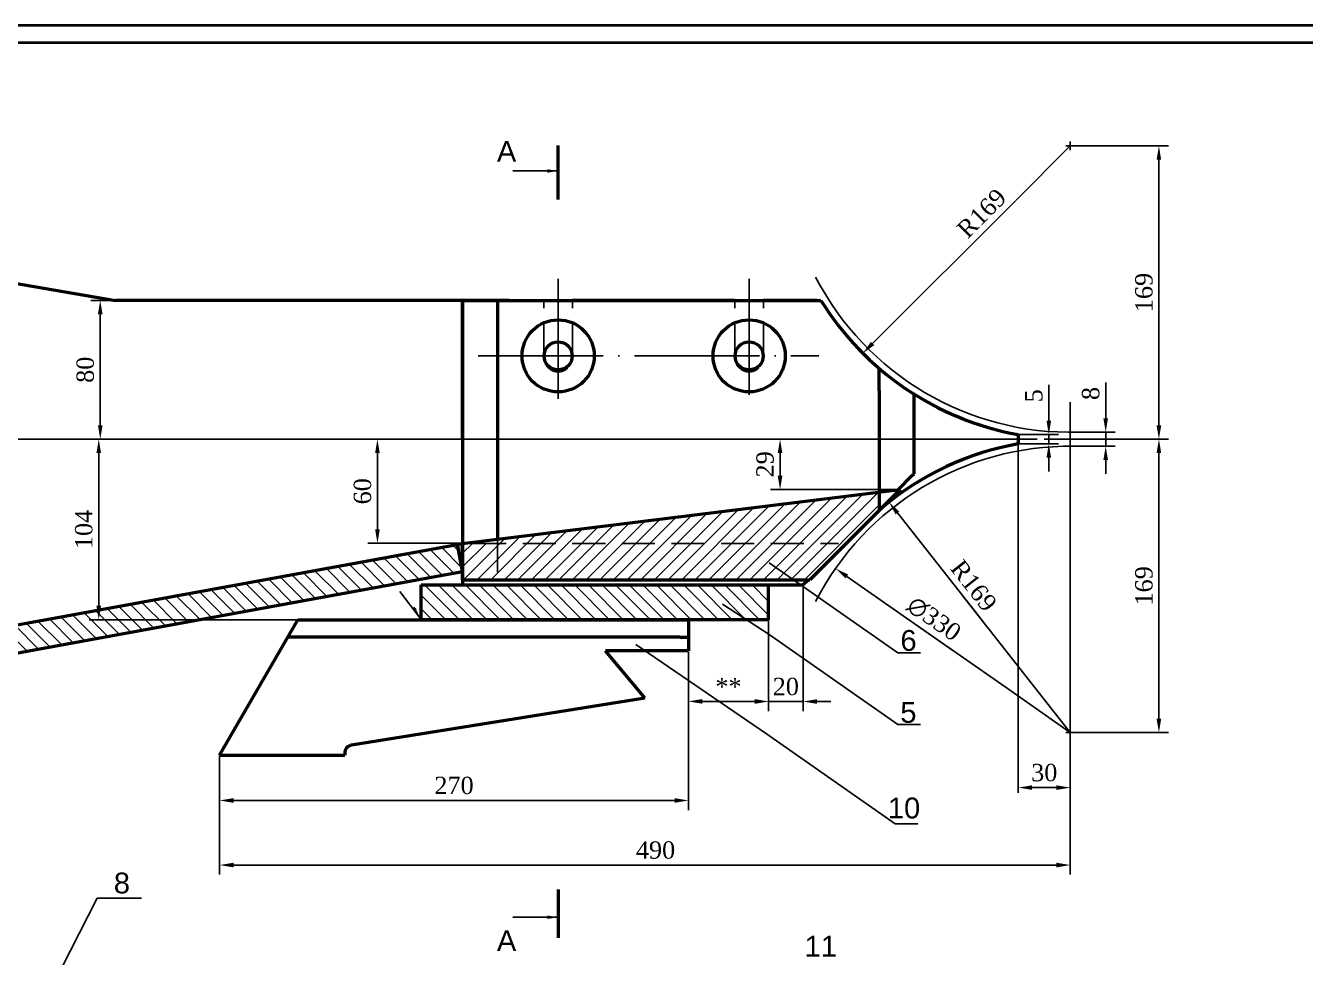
# Model space of a CAD drawing. Header units: millimetres. Extents: x -954 to 34898, y -2134 to 12006.
# Drawn here: x 20434 to 21171, y 6814 to 7351 of the extents above; entities that cross this region are included whole.
import ezdxf

# ---------------------------------------------------------------- set-up
doc = ezdxf.new("R2010")
doc.units = ezdxf.units.MM
doc.header["$LTSCALE"] = 3
doc.linetypes.add('ACAD_ISO04W100', pattern=[30, 24, -3, 0, -3])
doc.linetypes.add('DASHED2', pattern=[9.525, 6.35, -3.175])
for name, color, linetype, lineweight in [('контурная', 7, 'Continuous', 50), ('невидимые', 7, 'DASHED2', 25), ('осевые', 1, 'ACAD_ISO04W100', 25), ('основная', 7, 'Continuous', 40), ('размерные', 7, 'Continuous', 25)]:
    doc.layers.add(name, color=color, linetype=linetype, lineweight=lineweight)
doc.styles.add('s2.5v4', font='times.ttf', dxfattribs={"height": 10})
doc.styles.add('s2v4', font='arial.ttf', dxfattribs={"height": 8})
doc.styles.get("Standard").update_dxf_attribs({"font": 'arial.ttf'})
doc.dimstyles.new('s2.5v4', dxfattribs={"dimtxt": 10, "dimasz": 8, "dimexe": 5.5, "dimexo": 0.5, "dimgap": 3.5, "dimtad": 1, "dimdec": 0, "dimtxsty": 's2.5v4', "dimcen": 2.5, "dimclrd": 256, "dimclre": 1, "dimclrt": 256, "dimadec": 0, "dimazin": 0, "dimtfac": 1, "dimtdec": 0, "dimtmove": 0, "dimatfit": 3, "dimfxl": 1, "dimlwd": -1, "dimlwe": -1, "dimarcsym": 0})
doc.dimstyles.new('s2v4', dxfattribs={"dimtxt": 8, "dimasz": 6, "dimexe": 3, "dimexo": 0, "dimgap": 1.5, "dimtad": 1, "dimtxsty": 'Standard', "dimcen": 2.5, "dimadec": 0, "dimazin": 0, "dimtfac": 1, "dimtmove": 0, "dimatfit": 3, "dimfxl": 1, "dimarcsym": 0})
pattern_1 = [(135, (19609.129, 3219.8846), (-3.928862, -3.928862), [])]

# ---------------------------------------------------------------- blocks, each defined once
blk = doc.blocks.new('*D1209')
at = {"layer": 'Defpoints', "color": 0, "transparency": 16777216}
for p in [(20926.08, 7112.76), (20476.47, 7008.76), (20816.13, 7008.76)]:
    blk.add_point(p, dxfattribs=at)
at = {"layer": 'размерные', "color": 1, "transparency": 16777216}
for p, q in [((20925.58, 7112.76), (20470.97, 7112.76)), ((20815.63, 7008.76), (20470.97, 7008.76))]:
    blk.add_line(p, q, dxfattribs=at)
at = {"layer": 'размерные', "transparency": 16777216}
blk.add_line((20476.47, 7104.76), (20476.47, 7016.76), dxfattribs=at)
for points in [[(20475.14, 7104.76), (20477.8, 7104.76), (20476.47, 7112.76)], [(20475.14, 7016.76), (20477.8, 7016.76), (20476.47, 7008.76)]]:
    blk.add_solid(points, dxfattribs=at)
at = {"layer": 'размерные', "transparency": 16777216, "insert": (20467.88, 7060.76), "char_height": 10, "attachment_point": 5, "rotation": 90, "style": 's2.5v4'}
blk.add_mtext('104', dxfattribs=at)
blk = doc.blocks.new('*D1210')
at = {"layer": 'Defpoints', "color": 0, "transparency": 16777216}
for p in [(20882.23, 7028.76), (20862.23, 7008.76), (20862.23, 6961.62)]:
    blk.add_point(p, dxfattribs=at)
at = {"layer": 'размерные', "color": 1, "transparency": 16777216}
for p, q in [((20882.23, 7028.26), (20882.23, 6956.12)), ((20862.23, 7008.26), (20862.23, 6956.12))]:
    blk.add_line(p, q, dxfattribs=at)
at = {"layer": 'размерные', "transparency": 16777216}
for p, q in [((20854.23, 6961.62), (20846.23, 6961.62)), ((20882.23, 6961.62), (20862.23, 6961.62)), ((20890.23, 6961.62), (20898.23, 6961.62))]:
    blk.add_line(p, q, dxfattribs=at)
for points in [[(20854.23, 6962.95), (20854.23, 6960.28), (20862.23, 6961.62)], [(20890.23, 6962.95), (20890.23, 6960.28), (20882.23, 6961.62)]]:
    blk.add_solid(points, dxfattribs=at)
at = {"layer": 'размерные', "transparency": 16777216, "insert": (20872.23, 6970.2), "char_height": 10, "attachment_point": 5, "style": 's2.5v4'}
blk.add_mtext('20', dxfattribs=at)
blk = doc.blocks.new('*D1213')
at = {"layer": 'Defpoints', "color": 0, "transparency": 16777216}
for p in [(20868.9, 7112.76), (20946.08, 7112.76), (20938.08, 7083.76)]:
    blk.add_point(p, dxfattribs=at)
at = {"layer": 'размерные', "color": 1, "transparency": 16777216}
for p, q in [((20945.58, 7112.76), (20863.4, 7112.76)), ((20937.58, 7083.76), (20863.4, 7083.76))]:
    blk.add_line(p, q, dxfattribs=at)
at = {"layer": 'размерные', "transparency": 16777216}
blk.add_line((20868.9, 7091.76), (20868.9, 7104.76), dxfattribs=at)
for points in [[(20867.56, 7104.76), (20870.23, 7104.76), (20868.9, 7112.76)], [(20867.56, 7091.76), (20870.23, 7091.76), (20868.9, 7083.76)]]:
    blk.add_solid(points, dxfattribs=at)
at = {"layer": 'размерные', "transparency": 16777216, "insert": (20860.29, 7098.26), "char_height": 10, "attachment_point": 5, "rotation": 90, "style": 's2.5v4'}
blk.add_mtext('29', dxfattribs=at)
blk = doc.blocks.new('*D1214')
at = {"layer": 'Defpoints', "color": 0, "transparency": 16777216}
for p in [(21006.08, 7115.44), (21023.7, 7115.44), (21006.08, 7110.07)]:
    blk.add_point(p, dxfattribs=at)
at = {"layer": 'размерные', "transparency": 16777216}
for p, q in [((21023.7, 7123.44), (21023.7, 7144.14)), ((21023.7, 7110.07), (21023.7, 7115.44)), ((21023.7, 7102.07), (21023.7, 7094.07))]:
    blk.add_line(p, q, dxfattribs=at)
at = {"layer": 'размерные', "color": 1, "transparency": 16777216}
for p, q in [((21006.58, 7115.44), (21029.2, 7115.44)), ((21006.58, 7110.07), (21029.2, 7110.07))]:
    blk.add_line(p, q, dxfattribs=at)
at = {"layer": 'размерные', "transparency": 16777216}
for points in [[(21022.37, 7123.44), (21025.03, 7123.44), (21023.7, 7115.44)], [(21022.37, 7102.07), (21025.03, 7102.07), (21023.7, 7110.07)]]:
    blk.add_solid(points, dxfattribs=at)
at = {"layer": 'размерные', "transparency": 16777216, "insert": (21015.11, 7137.79), "char_height": 10, "attachment_point": 5, "rotation": 90, "style": 's2.5v4'}
blk.add_mtext('5', dxfattribs=at)
blk = doc.blocks.new('*D1215')
at = {"layer": 'Defpoints', "color": 0, "transparency": 16777216}
for p in [(20931.55, 7076.55), (21036.08, 6943.76)]:
    blk.add_point(p, dxfattribs=at)
at = {"layer": 'размерные', "transparency": 16777216}
blk.add_line((20985.47, 7008.05), (20936.5, 7070.26), dxfattribs=at)
blk.add_solid([(20937.54, 7071.09), (20935.45, 7069.44), (20931.55, 7076.55)], dxfattribs=at)
at = {"layer": 'размерные', "transparency": 16777216, "insert": (20980.44, 7028.35), "char_height": 10, "attachment_point": 5, "rotation": 308.20873, "style": 's2.5v4'}
blk.add_mtext('R169', dxfattribs=at)
blk = doc.blocks.new('*D1216')
at = {"layer": 'Defpoints', "color": 0, "transparency": 16777216}
for p in [(21036.08, 7281.76), (20916.57, 7162.26)]:
    blk.add_point(p, dxfattribs=at)
at = {"layer": 'размерные', "transparency": 16777216}
blk.add_line((21004.62, 7250.3), (20922.23, 7167.92), dxfattribs=at)
blk.add_solid([(20921.28, 7168.86), (20923.17, 7166.98), (20916.57, 7162.26)], dxfattribs=at)
at = {"layer": 'размерные', "transparency": 16777216, "insert": (20985.06, 7242.91), "char_height": 10, "attachment_point": 5, "rotation": 44.9961, "style": 's2.5v4'}
blk.add_mtext('R169', dxfattribs=at)
blk = doc.blocks.new('*D1217')
at = {"layer": 'Defpoints', "color": 0, "transparency": 16777216}
for p in [(20636.99, 7112.76), (20686.08, 7112.76), (20686.08, 7052.76)]:
    blk.add_point(p, dxfattribs=at)
at = {"layer": 'размерные', "color": 1, "transparency": 16777216}
for p, q in [((20685.58, 7112.76), (20631.49, 7112.76)), ((20685.58, 7052.76), (20631.49, 7052.76))]:
    blk.add_line(p, q, dxfattribs=at)
at = {"layer": 'размерные', "transparency": 16777216}
blk.add_line((20636.99, 7060.76), (20636.99, 7104.76), dxfattribs=at)
for points in [[(20635.65, 7104.76), (20638.32, 7104.76), (20636.99, 7112.76)], [(20635.65, 7060.76), (20638.32, 7060.76), (20636.99, 7052.76)]]:
    blk.add_solid(points, dxfattribs=at)
at = {"layer": 'размерные', "transparency": 16777216, "insert": (20628.4, 7082.76), "char_height": 10, "attachment_point": 5, "rotation": 90, "style": 's2.5v4'}
blk.add_mtext('60', dxfattribs=at)
blk = doc.blocks.new('*D1206')
at = {"layer": 'Defpoints', "color": 0, "transparency": 16777216}
for p in [(20900.82, 7038.26), (21171.34, 6849.25)]:
    blk.add_point(p, dxfattribs=at)
at = {"layer": 'размерные', "transparency": 16777216}
blk.add_line((20968.45, 6991.01), (20907.38, 7033.68), dxfattribs=at)
blk.add_solid([(20908.15, 7034.77), (20906.62, 7032.58), (20900.82, 7038.26)], dxfattribs=at)
at = {"layer": 'размерные', "transparency": 16777216, "insert": (20957.56, 7009.25), "char_height": 10, "attachment_point": 5, "rotation": 325.05802, "style": 's2.5v4'}
blk.add_mtext('∅330', dxfattribs=at)
blk = doc.blocks.new('*D1223')
at = {"layer": 'Defpoints', "color": 0, "transparency": 16777216}
for p in [(21036.08, 6943.76), (21006.08, 6912.02), (21006.08, 6908.99)]:
    blk.add_point(p, dxfattribs=at)
at = {"layer": 'размерные', "color": 1, "transparency": 16777216}
for p, q in [((21036.08, 6943.26), (21036.08, 6906.52)), ((21006.08, 6909.49), (21006.08, 6917.52))]:
    blk.add_line(p, q, dxfattribs=at)
at = {"layer": 'размерные', "transparency": 16777216}
blk.add_line((21028.08, 6912.02), (21014.08, 6912.02), dxfattribs=at)
for points in [[(21014.08, 6913.35), (21014.08, 6910.68), (21006.08, 6912.02)], [(21028.08, 6913.35), (21028.08, 6910.68), (21036.08, 6912.02)]]:
    blk.add_solid(points, dxfattribs=at)
at = {"layer": 'размерные', "transparency": 16777216, "insert": (21021.08, 6920.6), "char_height": 10, "attachment_point": 5, "style": 's2.5v4'}
blk.add_mtext('30', dxfattribs=at)
blk = doc.blocks.new('*D1224')
at = {"layer": 'Defpoints', "color": 0, "transparency": 16777216}
for p in [(21036.08, 7116.76), (21056.46, 7116.76), (21036.08, 7108.76)]:
    blk.add_point(p, dxfattribs=at)
at = {"layer": 'размерные', "transparency": 16777216}
for p, q in [((21056.46, 7124.76), (21056.46, 7145.39)), ((21056.46, 7108.76), (21056.46, 7116.76)), ((21056.46, 7100.76), (21056.46, 7092.76))]:
    blk.add_line(p, q, dxfattribs=at)
at = {"layer": 'размерные', "color": 1, "transparency": 16777216}
for p, q in [((21036.58, 7116.76), (21061.96, 7116.76)), ((21036.58, 7108.76), (21061.96, 7108.76))]:
    blk.add_line(p, q, dxfattribs=at)
at = {"layer": 'размерные', "transparency": 16777216}
for points in [[(21055.13, 7124.76), (21057.79, 7124.76), (21056.46, 7116.76)], [(21055.13, 7100.76), (21057.79, 7100.76), (21056.46, 7108.76)]]:
    blk.add_solid(points, dxfattribs=at)
at = {"layer": 'размерные', "transparency": 16777216, "insert": (21047.87, 7139.08), "char_height": 10, "attachment_point": 5, "rotation": 90, "style": 's2.5v4'}
blk.add_mtext('8', dxfattribs=at)
blk = doc.blocks.new('*D1233')
at = {"layer": 'Defpoints', "color": 0, "transparency": 16777216}
for p in [(20862.23, 7008.76), (20816.13, 6990.74), (20816.13, 6961.69)]:
    blk.add_point(p, dxfattribs=at)
at = {"layer": 'размерные', "color": 1, "transparency": 16777216}
for p, q in [((20862.23, 7008.26), (20862.23, 6956.19)), ((20816.13, 6990.24), (20816.13, 6956.19))]:
    blk.add_line(p, q, dxfattribs=at)
at = {"layer": 'размерные', "transparency": 16777216}
blk.add_line((20854.23, 6961.69), (20824.13, 6961.69), dxfattribs=at)
for points in [[(20824.13, 6963.03), (20824.13, 6960.36), (20816.13, 6961.69)], [(20854.23, 6963.03), (20854.23, 6960.36), (20862.23, 6961.69)]]:
    blk.add_solid(points, dxfattribs=at)
at = {"layer": 'размерные', "transparency": 16777216, "insert": (20839.18, 6970.19), "char_height": 10, "attachment_point": 5, "style": 's2.5v4'}
blk.add_mtext('**', dxfattribs=at)
blk = doc.blocks.new('*D1234')
at = {"layer": 'Defpoints', "color": 0, "transparency": 16777216}
for p in [(20546.09, 6930.76), (21036.08, 6912.02), (20546.09, 6867.39)]:
    blk.add_point(p, dxfattribs=at)
at = {"layer": 'размерные', "color": 1, "transparency": 16777216}
for p, q in [((20546.09, 6930.26), (20546.09, 6861.89)), ((21036.08, 6911.52), (21036.08, 6861.89))]:
    blk.add_line(p, q, dxfattribs=at)
at = {"layer": 'размерные', "transparency": 16777216}
blk.add_line((21028.08, 6867.39), (20554.09, 6867.39), dxfattribs=at)
for points in [[(20554.09, 6868.72), (20554.09, 6866.06), (20546.09, 6867.39)], [(21028.08, 6868.72), (21028.08, 6866.06), (21036.08, 6867.39)]]:
    blk.add_solid(points, dxfattribs=at)
at = {"layer": 'размерные', "transparency": 16777216, "insert": (20797.17, 6875.99), "char_height": 10, "attachment_point": 5, "style": 's2.5v4'}
blk.add_mtext('490', dxfattribs=at)
blk = doc.blocks.new('*D1235')
at = {"layer": 'Defpoints', "color": 0, "transparency": 16777216}
for p in [(20816.13, 6990.74), (20546.09, 6930.76), (20546.09, 6904.61)]:
    blk.add_point(p, dxfattribs=at)
at = {"layer": 'размерные', "color": 1, "transparency": 16777216}
for p, q in [((20816.13, 6990.24), (20816.13, 6899.11)), ((20546.09, 6930.26), (20546.09, 6899.11))]:
    blk.add_line(p, q, dxfattribs=at)
at = {"layer": 'размерные', "transparency": 16777216}
blk.add_line((20808.13, 6904.61), (20554.09, 6904.61), dxfattribs=at)
for points in [[(20554.09, 6905.94), (20554.09, 6903.27), (20546.09, 6904.61)], [(20808.13, 6905.94), (20808.13, 6903.27), (20816.13, 6904.61)]]:
    blk.add_solid(points, dxfattribs=at)
at = {"layer": 'размерные', "transparency": 16777216, "insert": (20681.11, 6913.21), "char_height": 10, "attachment_point": 5, "style": 's2.5v4'}
blk.add_mtext('270', dxfattribs=at)
blk = doc.blocks.new('*D1238')
at = {"layer": 'Defpoints', "color": 0, "transparency": 16777216}
for p in [(21020.55, 7112.76), (21036.08, 6943.76), (21087.11, 6943.76)]:
    blk.add_point(p, dxfattribs=at)
at = {"layer": 'размерные', "color": 1, "transparency": 16777216}
for p, q in [((21021.05, 7112.76), (21092.61, 7112.76)), ((21036.58, 6943.76), (21092.61, 6943.76))]:
    blk.add_line(p, q, dxfattribs=at)
at = {"layer": 'размерные', "transparency": 16777216}
blk.add_line((21087.11, 7104.76), (21087.11, 6951.76), dxfattribs=at)
for points in [[(21085.77, 7104.76), (21088.44, 7104.76), (21087.11, 7112.76)], [(21085.77, 6951.76), (21088.44, 6951.76), (21087.11, 6943.76)]]:
    blk.add_solid(points, dxfattribs=at)
at = {"layer": 'размерные', "transparency": 16777216, "insert": (21078.51, 7028.26), "char_height": 10, "attachment_point": 5, "rotation": 90, "style": 's2.5v4'}
blk.add_mtext('169', dxfattribs=at)
blk = doc.blocks.new('*D1239')
at = {"layer": 'Defpoints', "color": 0, "transparency": 16777216}
for p in [(21036.08, 7281.76), (21023.7, 7112.76), (21087.11, 7112.76)]:
    blk.add_point(p, dxfattribs=at)
at = {"layer": 'размерные', "color": 1, "transparency": 16777216}
for p, q in [((21036.58, 7281.76), (21092.61, 7281.76)), ((21024.2, 7112.76), (21092.61, 7112.76))]:
    blk.add_line(p, q, dxfattribs=at)
at = {"layer": 'размерные', "transparency": 16777216}
blk.add_line((21087.11, 7273.76), (21087.11, 7120.76), dxfattribs=at)
for points in [[(21085.77, 7273.76), (21088.44, 7273.76), (21087.11, 7281.76)], [(21085.77, 7120.76), (21088.44, 7120.76), (21087.11, 7112.76)]]:
    blk.add_solid(points, dxfattribs=at)
at = {"layer": 'размерные', "transparency": 16777216, "insert": (21078.51, 7197.26), "char_height": 10, "attachment_point": 5, "rotation": 90, "style": 's2.5v4'}
blk.add_mtext('169', dxfattribs=at)
blk = doc.blocks.new('*D1240')
at = {"layer": 'Defpoints', "color": 0, "transparency": 16777216}
for p in [(20477.33, 7192.76), (20486.08, 7192.76), (20476.47, 7112.76)]:
    blk.add_point(p, dxfattribs=at)
at = {"layer": 'размерные', "color": 1, "transparency": 16777216}
for p, q in [((20485.58, 7192.76), (20471.83, 7192.76)), ((20476.97, 7112.76), (20482.83, 7112.76))]:
    blk.add_line(p, q, dxfattribs=at)
at = {"layer": 'размерные', "transparency": 16777216}
blk.add_line((20477.33, 7120.76), (20477.33, 7184.76), dxfattribs=at)
for points in [[(20476, 7184.76), (20478.67, 7184.76), (20477.33, 7192.76)], [(20476, 7120.76), (20478.67, 7120.76), (20477.33, 7112.76)]]:
    blk.add_solid(points, dxfattribs=at)
at = {"layer": 'размерные', "transparency": 16777216, "insert": (20468.75, 7152.76), "char_height": 10, "attachment_point": 5, "rotation": 90, "style": 's2.5v4'}
blk.add_mtext('80', dxfattribs=at)

msp = doc.modelspace()

# ---------------------------------------------------------------- hatches: boundary and pattern name
at = {"layer": 'контурная'}
for points in [[(20686.08, 7052.756), (20683.201, 7052.248), (20683.204, 7052.23), (20686.08, 7036.517)], [(20658.802, 7015.489), (20657.912, 7014.688), (20657.85, 7014.641), (20662.125, 7008.967)]]:
    msp.add_hatch(color=256, dxfattribs=at).paths.add_polyline_path(points)
at = {"layer": 'размерные'}
h = msp.add_hatch(dxfattribs=at)
h.set_pattern_fill('ANSI31', color=256, scale=1.75, style=0)
h.set_pattern_definition([(45, (19609.129, 3219.8846), (-3.928862, 3.928862), [])])
h.paths.add_polyline_path([(20880.08, 7031.756), (20885.235, 7031.756), (20912.326, 7058.848, -0.0101087), (20917.08, 7063.756), (20926.08, 7072.756), (20926.08, 7082.28), (20706.08, 7055.216), (20706.08, 7031.756)])
h.paths.add_polyline_path([(20686.08, 7036.517), (20686.081, 7036.509), (20686.08, 7036.509), (20686.08, 7031.756), (20692.08, 7031.756), (20706.08, 7031.756), (20706.08, 7052.756), (20699.08, 7052.756), (20692.08, 7052.756), (20686.08, 7052.756)])
h = msp.add_hatch(dxfattribs=at)
h.set_pattern_fill('ANSI31', color=256, scale=1.75, angle=90, style=0)
h.set_pattern_definition(pattern_1)
h.paths.add_polyline_path([(20686.08, 7036.517), (20683.204, 7052.23), (20206.15, 6964.925), (20189.415, 6950.697), (20190.315, 6945.778)])
h = msp.add_hatch(dxfattribs=at)
h.set_pattern_fill('ANSI31', color=256, scale=1.75, angle=90, style=0)
h.set_pattern_definition(pattern_1)
h.paths.add_polyline_path([(20862.235, 7028.756), (20686.08, 7028.756), (20662.235, 7028.756), (20662.235, 7008.756), (20811.135, 7008.756), (20816.135, 7008.756), (20862.235, 7008.756)])

# ---------------------------------------------------------------- linework, layer by layer
at = {"layer": 'контурная'}
for p, q in [((20741.08, 7250.957), (20741.08, 7281.943)), ((20194.299, 7242.756), (20486.08, 7192.756)), ((20686.08, 7192.756), (20486.08, 7192.756)), ((20686.08, 7192.756), (20686.08, 7028.756)), ((20712.88, 7192.756), (20686.08, 7192.756)), ((20686.08, 7192.756), (20706.08, 7192.756)), ((20686.08, 7192.756), (20706.08, 7192.756)), ((20686.08, 7112.756), (20686.08, 7192.756)), ((20706.08, 7192.756), (20706.08, 7055.216)), ((20706.08, 7192.756), (20881.58, 7192.756)), ((20706.08, 7192.756), (20706.08, 7055.216)), ((20706.08, 7192.756), (20881.58, 7192.756)), ((20706.08, 7192.756), (20706.08, 7055.216)), ((20712.88, 7192.756), (20732.88, 7192.756)), ((20842.88, 7192.756), (20749.28, 7192.756)), ((20842.88, 7192.756), (20839.28, 7192.756)), ((20890.311, 7192.756), (20859.28, 7192.756)), ((20875.255, 7192.756), (20891.413, 7192.756)), ((20875.255, 7192.756), (20891.413, 7192.756)), ((20890.311, 7192.756), (20892.413, 7192.756)), ((20891.413, 7192.756), (20892.413, 7192.756)), ((20926.08, 7140.803), (20926.08, 7153.456)), ((20926.08, 7140.803), (20926.08, 7072.057)), ((20946.08, 7092.756), (20946.08, 7138.756)), ((21006.08, 7115.44), (21006.08, 7110.072)), ((20686.08, 7112.756), (20686.08, 7028.756)), ((20686.08, 7112.756), (20686.08, 7052.756)), ((20936.939, 7083.616), (20945.08, 7091.756)), ((20945.08, 7091.756), (20946.08, 7092.756)), ((20686.08, 7052.756), (20938.08, 7083.756)), ((20938.08, 7083.756), (20900.081, 7045.757)), ((20194.299, 6962.756), (20686.08, 7052.756)), ((20683.201, 7052.248), (20686.08, 7052.756)), ((20683.201, 7052.248), (20686.08, 7052.756)), ((20686.081, 7036.509), (20683.201, 7052.248)), ((20683.201, 7052.248), (20683.204, 7052.23)), ((20686.08, 7036.517), (20683.201, 7052.248)), ((20686.081, 7036.509), (20683.204, 7052.23)), ((20686.08, 7031.756), (20686.08, 7052.756)), ((20686.08, 7052.756), (20686.081, 7036.509)), ((20686.08, 7052.756), (20686.08, 7036.517)), ((20900.08, 7045.756), (20886.08, 7031.756)), ((20436.231, 6990.784), (20686.081, 7036.509)), ((20662.235, 7008.756), (20662.235, 7028.756)), ((20662.235, 7028.756), (20686.08, 7028.756)), ((20686.08, 7031.756), (20692.08, 7031.756)), ((20686.08, 7028.756), (20882.235, 7028.756)), ((20692.08, 7031.756), (20880.08, 7031.756)), ((20862.235, 7008.756), (20862.235, 7028.756)), ((20880.08, 7031.756), (20886.08, 7031.756)), ((20885.235, 7031.756), (20882.235, 7028.756)), ((20657.912, 7014.688), (20657.85, 7014.641)), ((20658.802, 7015.489), (20657.912, 7014.688)), ((20546.089, 6930.756), (20591.123, 7008.756)), ((20591.123, 7008.756), (20592.323, 7008.756)), ((20592.323, 7008.756), (20811.135, 7008.756)), ((20862.235, 7008.756), (20662.235, 7008.756)), ((20811.135, 7008.756), (20816.135, 7008.756)), ((20816.135, 7008.756), (20816.135, 6998.756)), ((20816.135, 7008.756), (20816.135, 6998.756)), ((20586.549, 6998.756), (20585.349, 6998.756)), ((20811.135, 6998.756), (20586.549, 6998.756)), ((20811.135, 6998.756), (20816.135, 6998.756)), ((20816.135, 6998.756), (20816.135, 6990.736)), ((20816.135, 6998.756), (20816.135, 6990.736)), ((20190.315, 6945.778), (20436.231, 6990.784)), ((20816.135, 6990.736), (20768.393, 6990.747)), ((20791.041, 6963.756), (20768.393, 6990.747)), ((20622.063, 6936.618), (20791.041, 6963.756)), ((20546.089, 6930.756), (20547.289, 6930.756)), ((20547.289, 6930.756), (20596.135, 6930.756)), ((20596.135, 6930.756), (20618.135, 6930.756)), ((20618.135, 6931.734), (20618.135, 6930.756)), ((20741.08, 6853.318), (20741.08, 6825.525))]:
    msp.add_line(p, q, dxfattribs=at)
for centre, radius in [((20741.08, 7160.756), 20.775), ((20851.08, 7160.756), 20.775), ((20741.08, 7160.756), 8.1), ((20851.08, 7160.756), 8.1)]:
    msp.add_circle(centre, radius, dxfattribs=at)
for centre, radius, start, end in [((21036.08, 7281.756), 169, 211.777852, 259.774963), ((21036.08, 6943.756), 169, 100.225037, 129.751412), ((20623.135, 6931.734), 5, 102.375968, 180)]:
    msp.add_arc(centre, radius, start, end, dxfattribs=at)
at = {"layer": 'невидимые'}
for p, q in [((20732.88, 7159.756), (20732.88, 7192.756)), ((20749.28, 7159.756), (20749.28, 7192.756)), ((20842.88, 7159.756), (20842.88, 7192.756)), ((20859.28, 7159.756), (20859.28, 7192.756)), ((20706.08, 7055.216), (20706.08, 7028.756)), ((20686.08, 7052.756), (20692.08, 7052.756)), ((20692.08, 7052.756), (20902.58, 7052.756)), ((20686.08, 7028.756), (20686.08, 7038.756))]:
    msp.add_line(p, q, dxfattribs=at)
for centre in [(20741.08, 7159.756), (20851.08, 7159.756)]:
    msp.add_arc(centre, 8.2, 180, 0, dxfattribs=at)
at = {"layer": 'осевые'}
for p, q in [((20741.08, 7205.081), (20741.08, 7136.017)), ((20741.08, 7205.081), (20741.08, 7136.017)), ((20851.08, 7205.081), (20851.08, 7138.399)), ((20851.08, 7205.081), (20851.08, 7138.399)), ((20741.08, 7192.756), (20741.08, 7199.983)), ((20851.08, 7143.175), (20851.08, 7196.26)), ((20741.08, 7192.756), (20741.08, 7159.756)), ((20694.947, 7160.756), (20891.205, 7160.756)), ((20741.08, 7159.756), (20741.08, 7149.565)), ((20674.606, 7112.756), (20150.091, 7112.756)), ((20674.606, 7112.756), (21020.554, 7112.756))]:
    msp.add_line(p, q, dxfattribs=at)
at = {"layer": 'основная'}
for p, q in [((21581.779, 7351.062), (19901.779, 7351.062)), ((21571.779, 7341.062), (19941.779, 7341.062))]:
    msp.add_line(p, q, dxfattribs=at)
at = {"layer": 'размерные'}
for p, q in [((21036.08, 7279.256), (21036.08, 7284.256)), ((21036.08, 7281.756), (21004.822, 7250.502)), ((21033.58, 7281.756), (21038.58, 7281.756)), ((21036.08, 6943.756), (21036.08, 7134.073)), ((21006.08, 7115.44), (21006.08, 7115.44)), ((21006.08, 7110.072), (21006.08, 6908.986)), ((20206.15, 6964.925), (20683.201, 7052.248)), ((20435.318, 7006.882), (20683.201, 7052.248)), ((20683.201, 7052.248), (20686.08, 7036.517)), ((20706.08, 7052.756), (20699.08, 7052.756)), ((20936.681, 6989.729), (20862.629, 7041.581)), ((20686.08, 7036.517), (20190.315, 6945.778)), ((20662.125, 7008.967), (20649.987, 7025.075)), ((20973.814, 7022.858), (21036.08, 6943.756)), ((20862.629, 7000.178), (20835.724, 7017.651)), ((20946.68, 7006.22), (20998.481, 6970.026)), ((20936.681, 6948.326), (20862.629, 7000.178)), ((20861.105, 6943.081), (20785.841, 6994.44)), ((20936.681, 6989.729), (20949.745, 6989.729)), ((20998.481, 6970.026), (21036.08, 6943.756)), ((20936.681, 6948.326), (20949.745, 6948.326)), ((21036.08, 6941.256), (21036.08, 6946.256)), ((20935.158, 6891.229), (20861.105, 6943.081)), ((21033.58, 6943.756), (21038.58, 6943.756)), ((20935.158, 6891.229), (20948.222, 6891.229)), ((20475.569, 6848.396), (20430.276, 6759.503)), ((20475.569, 6848.396), (20501.178, 6848.396))]:
    msp.add_line(p, q, dxfattribs=at)
for centre, start, end in [((21036.08, 7281.756), 207.255627, 271.569518), ((21036.08, 6943.756), 89.432375, 152.744373)]:
    msp.add_arc(centre, 165, start, end, dxfattribs=at)

# ---------------------------------------------------------------- texts
at = {"layer": 'размерные', "style": 's2v4'}
for s, p in [('A', (20705.81, 7272.597)), ('6', (20938.23, 6990.821)), ('5', (20938.163, 6949.364)), ('10', (20930.998, 6894.268)), ('8', (20485.135, 6851.056)), ('A', (20705.81, 6817.869)), ('11', (20883.014, 6814.66))]:
    msp.add_text(s, height=12, dxfattribs=at).set_placement(p)

# ---------------------------------------------------------------- dimensions: what is measured, and where the dimension line sits
at = {"layer": 'размерные'}
for center, mpoint, picture, middle in [((21036.08, 7281.756), (20916.57, 7162.263), '*D1216', (20991.144, 7236.826)), ((21036.08, 6943.756), (20931.548, 7076.55), '*D1215', (20973.68, 7023.027))]:
    dim = msp.add_radius_dim(center=center, mpoint=mpoint, dimstyle='s2.5v4', dxfattribs=at)
    dim.commit()
    dim.dimension.update_dxf_attribs({"geometry": picture, "text_midpoint": middle, "dimtype": 164})
for base, p1, p2, picture, middle in [((21087.107, 7112.756), (21036.08, 7281.756), (21023.701, 7112.756), '*D1239', (21078.506, 7197.256)), ((20477.332, 7192.756), (20476.47, 7112.756), (20486.08, 7192.756), '*D1240', (20468.745, 7152.756)), ((21023.701, 7115.44), (21006.08, 7110.072), (21006.08, 7115.44), '*D1214', (21015.114, 7137.792)), ((21056.46, 7116.756), (21036.08, 7108.756), (21036.08, 7116.756), '*D1224', (21047.873, 7139.075)), ((20476.47, 7008.756), (20926.08, 7112.756), (20816.135, 7008.756), '*D1209', (20467.883, 7060.756)), ((20636.985, 7112.756), (20686.08, 7052.756), (20686.08, 7112.756), '*D1217', (20628.399, 7082.756)), ((20868.895, 7112.756), (20938.08, 7083.756), (20946.08, 7112.756), '*D1213', (20860.295, 7098.256)), ((21087.107, 6943.756), (21020.554, 7112.756), (21036.08, 6943.756), '*D1238', (21078.506, 7028.256))]:
    dim = msp.add_linear_dim(base=base, p1=p1, p2=p2, angle=90, dimstyle='s2.5v4', dxfattribs=at)
    dim.commit()
    dim.dimension.update_dxf_attribs({"geometry": picture, "text_midpoint": middle})
dim = msp.add_diameter_dim_2p(p1=(21171.336, 6849.253), p2=(20900.824, 7038.259), dimstyle='s2.5v4', override={"dimtmove": 1}, dxfattribs=at)
dim.commit()
dim.dimension.update_dxf_attribs({"geometry": '*D1206', "text_midpoint": (20952.568, 7002.105), "dimtype": 163})
for base, p1, p2, picture, middle in [((20862.235, 6961.615), (20882.235, 7028.756), (20862.235, 7008.756), '*D1210', (20872.235, 6961.615)), ((20546.089, 6867.39), (21036.08, 6912.018), (20546.089, 6930.756), '*D1234', (20797.167, 6867.39))]:
    dim = msp.add_linear_dim(base=base, p1=p1, p2=p2, dimstyle='s2.5v4', dxfattribs=at)
    dim.commit()
    dim.dimension.update_dxf_attribs({"geometry": picture, "text_midpoint": middle, "dimtype": 160})
dim = msp.add_linear_dim(base=(20816.135, 6961.695), p1=(20862.235, 7008.756), p2=(20816.135, 6990.736), text='**', dimstyle='s2.5v4', dxfattribs=at)
dim.commit()
dim.dimension.update_dxf_attribs({"geometry": '*D1233', "text_midpoint": (20839.185, 6970.195)})
for base, p1, p2, picture, middle in [((20546.089, 6904.607), (20816.135, 6990.736), (20546.089, 6930.756), '*D1235', (20681.112, 6913.208)), ((21006.08, 6912.018), (21036.08, 6943.756), (21006.08, 6908.986), '*D1223', (21021.08, 6920.605))]:
    dim = msp.add_linear_dim(base=base, p1=p1, p2=p2, dimstyle='s2.5v4', dxfattribs=at)
    dim.commit()
    dim.dimension.update_dxf_attribs({"geometry": picture, "text_midpoint": middle})

# ---------------------------------------------------------------- leaders
for points in [[(20740.875, 7267.296), (20714.978, 7267.296)], [(20740.875, 6837.324), (20714.978, 6837.324)]]:
    msp.add_leader(points, dimstyle='s2v4', override={"dimgap": 1.5, "dimtad": 0}, dxfattribs=at)

doc.saveas('drawing.dxf')
